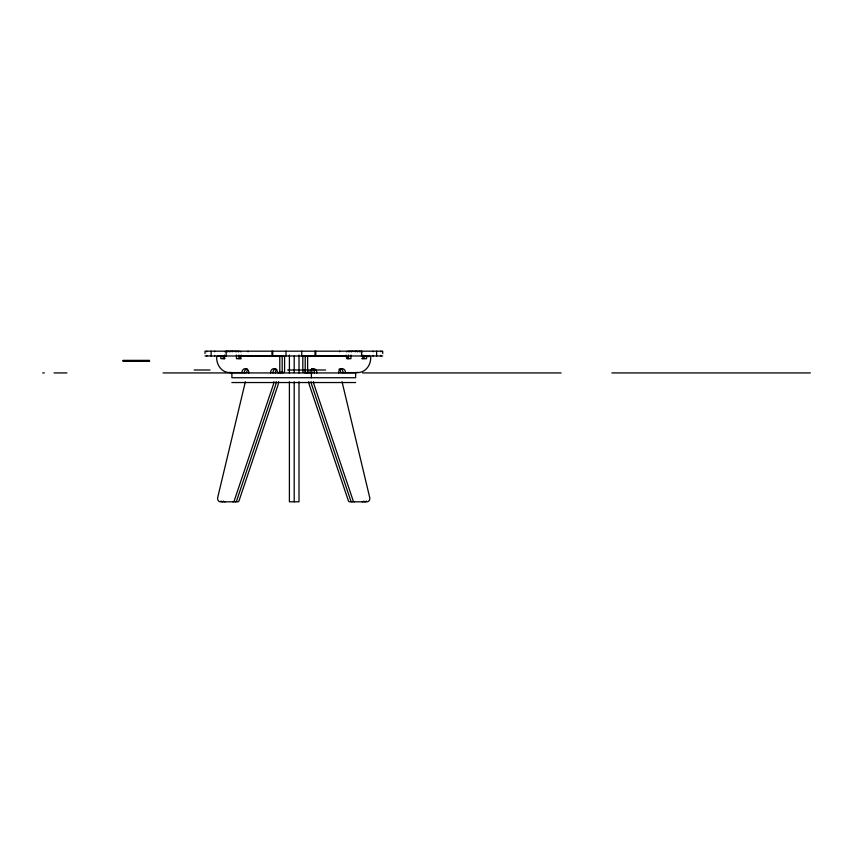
<?xml version="1.0" encoding="UTF-8"?>
<svg xmlns="http://www.w3.org/2000/svg" width="853" height="853" viewBox="0 0 853 853"><rect width="100%" height="100%" fill="white"/><g stroke="black" fill="none" stroke-linecap="round" stroke-linejoin="round"><path stroke-width="1.28" d="M205.019 355.989L382.72 355.989M278.6 356.032L283.153 356.032A1.653 1.439 -90 0 1 284.593 357.695L284.593 370.938A1.653 1.439 -90 0 1 283.153 372.601L277.492 372.601A3.977 3.444 90 0 0 273.866 368.624A3.977 3.444 90 0 0 270.625 373.017M224.851 358.686L220.874 358.686L220.874 357.695A1.653 1.439 -90 0 0 219.445 356.032L218.091 356.032A1.653 1.439 -90 0 0 216.662 357.695A14.906 12.912 -90 0 0 229.574 372.601L246.72 372.601A3.977 3.444 -90 0 1 247.615 369.914M241.292 358.686L236.484 358.686L236.484 355.061M346.936 358.686L350.924 358.686L350.924 355.061M361.725 358.686L366.534 358.686L366.534 357.695A1.653 1.439 -90 0 1 367.963 356.032L369.306 356.032A1.653 1.439 -90 0 1 370.746 357.695A14.906 12.912 -90 0 1 357.834 372.601L340.688 372.601A3.977 3.444 -90 0 0 339.004 369.178M123.045 360.361L149.51 360.361M123.045 360.67L149.552 360.67M123.045 361.352L149.51 361.352M194.164 369.999L210.009 369.999M287.632 369.999L325.558 369.999M42.682 372.932L44.324 372.932M54.08 372.932L66.918 372.932M163.051 372.932L355.626 372.932L355.626 377.73L231.899 377.73L231.899 372.932M362.589 372.932L561.103 372.932M611.836 372.932L810.35 372.932M231.888 382.539L355.637 382.539M382.72 353.59L382.72 351.18L205.019 351.18L205.019 353.59M380.95 351.18L380.95 351.788M380.95 355.392L380.95 355.989M376.61 351.18L376.61 355.989M373.081 351.18L373.081 351.788M373.081 355.392L373.081 355.989M364.124 358.686L364.124 357.695A1.653 1.439 -90 0 1 365.564 356.032L366.907 356.032A1.653 1.439 -90 0 1 368.112 356.789M362.802 355.061L362.802 358.686M361.565 351.18L361.565 355.989M355.498 351.18L355.498 351.788M348.514 355.061L348.514 358.686M347.192 358.686L347.192 357.695A1.653 1.439 -90 0 0 345.753 356.032L304.254 356.032A1.653 1.439 -90 0 0 302.815 357.695L302.815 370.938A1.653 1.439 -90 0 0 304.254 372.601L309.916 372.601A3.977 3.444 90 0 1 313.541 368.624A3.977 3.444 90 0 1 316.783 373.017M346.115 355.061L346.115 357.023M342.053 381.792L369.733 497.619A3.316 2.868 -90 0 1 366.971 501.82L349.709 501.82A1.653 1.439 -90 0 1 348.365 500.764L309.532 385.439A16.57 14.352 -90 0 1 308.69 381.728M339.665 351.18L339.665 351.788M315.781 351.18L315.781 355.989M314.981 351.18L314.981 355.989M311.366 372.932L311.42 377.73M301.738 351.18L301.738 355.989M299.008 355.061L299.008 373.017M299.008 381.728L299.008 501.799L289.402 501.82L289.402 381.728M294.2 356.032L294.2 372.601M294.2 381.792L294.2 501.799M289.402 355.061L289.402 373.017M286 351.18L286 355.989M272.757 351.18L272.757 355.989M271.958 351.18L271.958 355.989M248.074 351.18L248.074 351.788M245.355 381.792L217.675 497.619A3.316 2.868 -90 0 0 220.437 501.82L237.699 501.82A1.653 1.439 -90 0 0 239.032 500.764L277.875 385.439A16.57 14.352 -90 0 0 278.718 381.728M241.292 355.061L241.292 357.023M240.215 358.686L240.215 357.695A1.653 1.439 -90 0 1 241.655 356.032L278.355 356.032A1.653 1.439 -90 0 1 279.784 357.695L279.784 370.938A1.653 1.439 -90 0 1 278.355 372.601M238.893 355.061L238.893 358.686M232.24 351.18L232.24 351.788M226.173 351.18L226.173 355.989M224.606 355.061L224.606 358.686M223.273 358.686L223.273 357.695A1.653 1.439 -90 0 0 221.844 356.032L220.5 356.032A1.653 1.439 -90 0 0 219.711 356.298M214.657 351.18L214.657 351.788M214.657 355.392L214.657 355.989M211.128 351.18L211.128 355.989M206.789 351.18L206.789 351.788M206.789 355.392L206.789 355.989M354.507 501.82A1.653 1.439 -90 0 1 353.174 500.764L314.33 385.439A16.57 14.352 90 0 1 313.499 381.728M309.053 372.601A1.653 1.439 -90 0 1 307.624 370.938L307.624 357.695A1.653 1.439 -90 0 1 309.053 356.032M351.34 351.884A1.653 1.439 -90 0 1 352.353 351.393M362.376 351.884A1.653 1.439 -90 0 0 361.363 351.393L347.544 351.393A1.653 1.439 -90 0 0 346.531 351.884M338.63 373.017A3.977 3.444 -90 0 1 341.872 368.624A3.977 3.444 -90 0 1 345.497 372.601M352.108 501.82A1.653 1.439 -90 0 1 350.775 500.764L311.931 385.439A16.57 14.352 90 0 1 311.089 381.728M311.633 368.699A3.977 3.444 -90 0 1 314.384 373.017M307.517 372.601A3.977 3.444 -90 0 1 307.656 371.471M306.654 372.601A1.653 1.439 -90 0 1 305.214 370.938L305.214 357.695A1.653 1.439 -90 0 1 306.654 356.032M348.941 351.884A1.653 1.439 -90 0 1 349.954 351.393M358.964 351.393A1.653 1.439 -90 0 1 359.977 351.884M357.78 372.356A14.906 12.912 -90 0 1 355.434 372.601M340.006 368.645A3.977 3.444 -90 0 1 343.098 372.601M366.406 501.052A3.316 2.868 -90 0 1 364.572 501.82M310.993 369.786A3.977 3.444 -90 0 1 311.974 373.017M305.107 372.601A3.977 3.444 -90 0 1 305.257 371.471M356.565 351.393A1.653 1.439 -90 0 1 357.578 351.884M362.141 356.522A1.653 1.439 -90 0 1 363.165 356.032L364.508 356.032A1.653 1.439 -90 0 1 365.521 356.522M363.996 501.052A3.316 2.868 -90 0 1 362.162 501.82M282.151 371.471A3.977 3.444 -90 0 1 282.29 372.601M275.423 373.017A3.977 3.444 -90 0 1 276.788 369.424M240.866 351.884A1.653 1.439 -90 0 0 239.853 351.393L226.045 351.393A1.653 1.439 -90 0 0 225.021 351.884M229.83 351.884A1.653 1.439 -90 0 1 230.843 351.393M224.776 356.149A1.653 1.439 -90 0 0 224.243 356.032L222.9 356.032A1.653 1.439 -90 0 0 221.887 356.522M225.235 501.82A3.316 2.868 -90 0 1 223.401 501.052M235.3 501.82A1.653 1.439 -90 0 0 236.633 500.764L275.476 385.439A16.57 14.352 -90 0 0 276.308 381.728M279.752 371.471A3.977 3.444 -90 0 1 279.891 372.601M273.024 373.017A3.977 3.444 -90 0 1 275.775 368.699M280.754 372.601A1.653 1.439 -90 0 0 282.183 370.938L282.183 357.695A1.653 1.439 -90 0 0 280.754 356.032M237.454 351.393A1.653 1.439 -90 0 1 238.467 351.884M227.431 351.884A1.653 1.439 -90 0 1 228.444 351.393M231.973 372.601A14.906 12.912 -90 0 1 229.628 372.356M244.31 372.601A3.977 3.444 -90 0 1 246.901 368.752M222.836 501.82A3.316 2.868 -90 0 1 221.002 501.052M232.89 501.82A1.653 1.439 -90 0 0 234.234 500.764L273.067 385.439A16.57 14.352 90 0 0 273.909 381.728M235.055 351.393A1.653 1.439 -90 0 1 236.068 351.884M241.911 372.601A3.977 3.444 -90 0 1 245.536 368.624A3.977 3.444 -90 0 1 248.777 373.017"/></g></svg>
